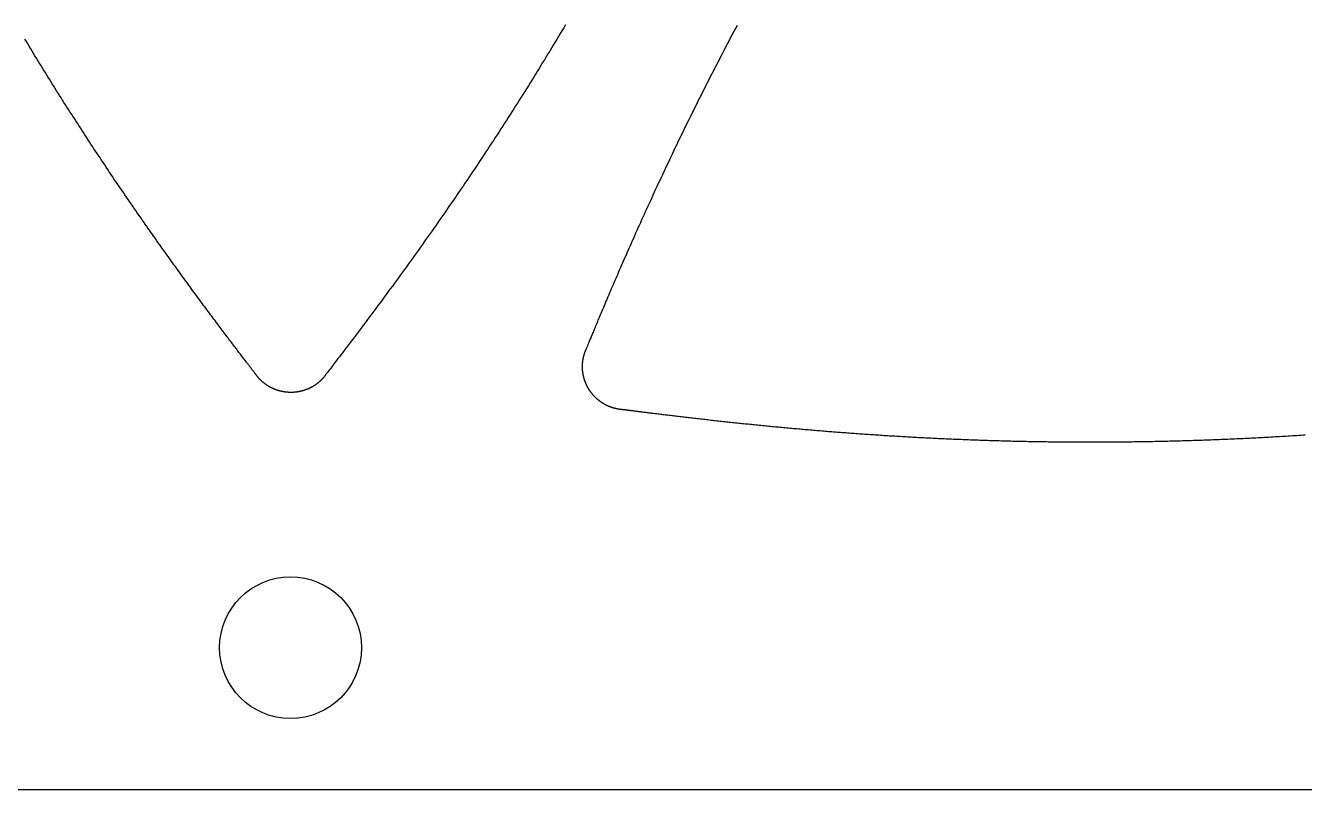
# Model space of a CAD drawing. Extents: x -3 to 136, y 0 to 121.
# Drawn here: x 27.73 to 54.78, y 0 to 16.17 of the extents above; entities that cross this region are included whole.
import ezdxf

# ---------------------------------------------------------------- set-up
doc = ezdxf.new("R2010")
doc.units = 0
doc.layers.get('0').update_dxf_attribs({"linetype": 'CONTINUOUS'})

msp = doc.modelspace()

# ---------------------------------------------------------------- linework, layer by layer
msp.add_lwpolyline([(69.26408, 119.9689, 0.57735027), (64.06792, 119.9689), (-2.59808, 4.5, 0.57735027), (0, 0), (133.332, 0, 0.57735027), (135.93008, 4.5)], format="xyb", close=True)
for points in [[(39.148, 16.18, 0), (39.1114, 16.1183, 0), (39.0747, 16.0567, 0), (39.038, 15.995, 0), (39.0012, 15.9335, 0), (38.9643, 15.8719, 0), (38.9273, 15.8104, 0), (38.8903, 15.7489, 0), (38.8531, 15.6875, 0), (38.816, 15.626, 0), (38.7787, 15.5646, 0), (38.7413, 15.5033, 0), (38.7039, 15.4419, 0), (38.6664, 15.3806, 0), (38.6289, 15.3193, 0), (38.5912, 15.2581, 0), (38.5535, 15.1969, 0), (38.5157, 15.1357, 0), (38.4778, 15.0745, 0), (38.4399, 15.0133, 0), (38.4018, 14.9522, 0), (38.3637, 14.8911, 0), (38.3255, 14.8301, 0), (38.2872, 14.769, 0), (38.2489, 14.708, 0), (38.2105, 14.647, 0), (38.172, 14.586, 0), (38.1334, 14.5251, 0), (38.0947, 14.4641, 0), (38.056, 14.4032, 0), (38.0171, 14.3423, 0), (37.9782, 14.2815, 0), (37.9392, 14.2206, 0), (37.9002, 14.1598, 0), (37.861, 14.099, 0), (37.8218, 14.0382, 0), (37.7825, 13.9774, 0), (37.7431, 13.9167, 0), (37.7036, 13.856, 0), (37.664, 13.7952, 0), (37.6244, 13.7346, 0), (37.5847, 13.6739, 0), (37.5448, 13.6132, 0), (37.5049, 13.5526, 0), (37.465, 13.4919, 0), (37.4249, 13.4313, 0), (37.3848, 13.3707, 0), (37.3445, 13.3102, 0), (37.3043, 13.2497, 0), (37.2641, 13.1894, 0), (37.2238, 13.1291, 0), (37.1835, 13.069, 0), (37.1432, 13.009, 0), (37.1029, 12.9491, 0), (37.0625, 12.8893, 0), (37.0221, 12.8295, 0), (36.9817, 12.7699, 0), (36.9412, 12.7103, 0), (36.9008, 12.6508, 0), (36.8602, 12.5914, 0), (36.8197, 12.5321, 0), (36.779, 12.4729, 0), (36.7384, 12.4137, 0), (36.6977, 12.3545, 0), (36.6569, 12.2955, 0), (36.6161, 12.2365, 0), (36.5753, 12.1775, 0), (36.5344, 12.1186, 0), (36.4934, 12.0598, 0), (36.4524, 12.0009, 0), (36.4113, 11.9422, 0), (36.3701, 11.8834, 0), (36.3289, 11.8247, 0), (36.2876, 11.7661, 0), (36.2462, 11.7074, 0), (36.2048, 11.6488, 0), (36.1633, 11.5902, 0), (36.1217, 11.5316, 0), (36.08, 11.473, 0), (36.0383, 11.4144, 0), (35.9964, 11.3558, 0), (35.9545, 11.2973, 0), (35.9125, 11.2387, 0), (35.8704, 11.1801, 0), (35.8282, 11.1216, 0), (35.7859, 11.063, 0), (35.7435, 11.0043, 0), (35.701, 10.9457, 0), (35.6584, 10.8871, 0), (35.6157, 10.8284, 0), (35.5729, 10.7697, 0), (35.53, 10.7109, 0), (35.487, 10.6521, 0), (35.4439, 10.5933, 0), (35.4006, 10.5345, 0), (35.3573, 10.4756, 0), (35.3138, 10.4166, 0), (35.2702, 10.3576, 0), (35.2264, 10.2985, 0), (35.1826, 10.2394, 0), (35.1386, 10.1802, 0), (35.0945, 10.1209, 0), (35.0502, 10.0616, 0), (35.0058, 10.0022, 0), (34.9613, 9.94268, 0), (34.9167, 9.88311, 0), (34.8719, 9.82345, 0), (34.8273, 9.7642, 0), (34.7835, 9.70606, 0), (34.7405, 9.64909, 0), (34.6984, 9.59337, 0), (34.6571, 9.53893, 0), (34.6169, 9.48584, 0), (34.5777, 9.43415, 0), (34.5395, 9.38392, 0), (34.5025, 9.3352, 0), (34.4666, 9.28805, 0), (34.4319, 9.24253, 0), (34.3985, 9.19869, 0), (34.3663, 9.15659, 0), (34.3356, 9.11628, 0), (34.3062, 9.07782, 0), (34.2782, 9.04127, 0), (34.2518, 9.00668, 0), (34.2269, 8.97411, 0), (34.2036, 8.94362, 0), (34.182, 8.91525, 0), (34.162, 8.88907, 0), (34.1438, 8.86513, 0), (34.1274, 8.84349, 0), (34.1128, 8.8242, 0), (34.1001, 8.80733, 0), (34.0893, 8.79292, 0), (34.0805, 8.78103, 0), (34.0737, 8.77172, 0)], [(39.5852, 9.31096, 0), (39.5878, 9.31662, 0), (39.5906, 9.32317, 0), (39.5939, 9.3306, 0), (39.5974, 9.3389, 0), (39.6013, 9.34807, 0), (39.6056, 9.35809, 0), (39.6101, 9.36897, 0), (39.6151, 9.3807, 0), (39.6203, 9.39327, 0), (39.6259, 9.40667, 0), (39.6318, 9.4209, 0), (39.6381, 9.43596, 0), (39.6447, 9.45183, 0), (39.6516, 9.46852, 0), (39.6588, 9.48601, 0), (39.6664, 9.50429, 0), (39.6743, 9.52338, 0), (39.6825, 9.54324, 0), (39.691, 9.56389, 0), (39.6999, 9.58531, 0), (39.7091, 9.60751, 0), (39.7185, 9.63046, 0), (39.7284, 9.65417, 0), (39.7385, 9.67863, 0), (39.7489, 9.70383, 0), (39.7597, 9.72978, 0), (39.7707, 9.75645, 0), (39.7821, 9.78385, 0), (39.7938, 9.81197, 0), (39.8058, 9.8408, 0), (39.818, 9.87035, 0), (39.8306, 9.90059, 0), (39.8435, 9.93153, 0), (39.8567, 9.96316, 0), (39.8702, 9.99547, 0), (39.884, 10.0285, 0), (39.8981, 10.0621, 0), (39.9125, 10.0964, 0), (39.9272, 10.1314, 0), (39.9422, 10.1671, 0), (39.9575, 10.2033, 0), (39.973, 10.2403, 0), (39.9889, 10.2778, 0), (40.005, 10.316, 0), (40.0215, 10.3548, 0), (40.0382, 10.3942, 0), (40.0552, 10.4343, 0), (40.0724, 10.4749, 0), (40.09, 10.5162, 0), (40.1078, 10.558, 0), (40.126, 10.6004, 0), (40.1443, 10.6434, 0), (40.163, 10.687, 0), (40.182, 10.7311, 0), (40.2012, 10.7758, 0), (40.2207, 10.8211, 0), (40.2404, 10.8669, 0), (40.2605, 10.9132, 0), (40.2808, 10.9601, 0), (40.3013, 11.0075, 0), (40.3221, 11.0555, 0), (40.3432, 11.1039, 0), (40.3646, 11.1529, 0), (40.3862, 11.2024, 0), (40.4081, 11.2523, 0), (40.4302, 11.3028, 0), (40.4526, 11.3538, 0), (40.4752, 11.4052, 0), (40.4981, 11.4572, 0), (40.5213, 11.5096, 0), (40.5447, 11.5624, 0), (40.5683, 11.6157, 0), (40.5922, 11.6695, 0), (40.6164, 11.7237, 0), (40.6408, 11.7784, 0), (40.6654, 11.8334, 0), (40.6903, 11.889, 0), (40.7154, 11.9449, 0), (40.7408, 12.0013, 0), (40.7664, 12.058, 0), (40.7922, 12.1152, 0), (40.8183, 12.1727, 0), (40.8446, 12.2307, 0), (40.8711, 12.289, 0), (40.8979, 12.3478, 0), (40.9249, 12.4068, 0), (40.9521, 12.4663, 0), (40.9796, 12.5261, 0), (41.0073, 12.5863, 0), (41.0352, 12.6468, 0), (41.0634, 12.7077, 0), (41.0917, 12.7689, 0), (41.1203, 12.8304, 0), (41.1491, 12.8923, 0), (41.1781, 12.9545, 0), (41.2074, 13.0169, 0), (41.2368, 13.0797, 0), (41.2665, 13.1428, 0), (41.2964, 13.2062, 0), (41.3265, 13.2699, 0), (41.3568, 13.3338, 0), (41.3873, 13.3981, 0), (41.418, 13.4626, 0), (41.449, 13.5273, 0), (41.4801, 13.5924, 0), (41.5114, 13.6576, 0), (41.543, 13.7232, 0), (41.5746, 13.7887, 0), (41.6063, 13.8542, 0), (41.6381, 13.9196, 0), (41.6699, 13.985, 0), (41.7017, 14.0503, 0), (41.7336, 14.1155, 0), (41.7656, 14.1807, 0), (41.7976, 14.2458, 0), (41.8297, 14.3108, 0), (41.8619, 14.3758, 0), (41.8941, 14.4407, 0), (41.9263, 14.5056, 0), (41.9586, 14.5704, 0), (41.991, 14.6351, 0), (42.0234, 14.6998, 0), (42.0559, 14.7644, 0), (42.0884, 14.829, 0), (42.121, 14.8935, 0), (42.1537, 14.9579, 0), (42.1864, 15.0223, 0), (42.2192, 15.0866, 0), (42.252, 15.1509, 0), (42.2849, 15.2151, 0), (42.3178, 15.2792, 0), (42.3508, 15.3433, 0), (42.3839, 15.4074, 0), (42.417, 15.4714, 0), (42.4502, 15.5353, 0), (42.4834, 15.5992, 0), (42.5168, 15.663, 0), (42.5501, 15.7267, 0), (42.5836, 15.7905, 0), (42.617, 15.8541, 0), (42.6506, 15.9177, 0), (42.6842, 15.9813, 0), (42.7179, 16.0448, 0), (42.7516, 16.1082, 0), (42.7854, 16.1716, 0)], [(32.6073, 8.77172, 0), (32.6044, 8.77575, 0), (32.6011, 8.78027, 0), (32.5974, 8.78528, 0), (32.5933, 8.79077, 0), (32.5889, 8.79675, 0), (32.584, 8.8032, 0), (32.5788, 8.81013, 0), (32.5732, 8.81754, 0), (32.5672, 8.82542, 0), (32.5609, 8.83378, 0), (32.5542, 8.8426, 0), (32.5471, 8.85189, 0), (32.5396, 8.86164, 0), (32.5318, 8.87185, 0), (32.5237, 8.88253, 0), (32.5152, 8.89366, 0), (32.5063, 8.90524, 0), (32.4971, 8.91728, 0), (32.4875, 8.92977, 0), (32.4776, 8.94271, 0), (32.4673, 8.9561, 0), (32.4567, 8.96993, 0), (32.4457, 8.9842, 0), (32.4345, 8.99891, 0), (32.4228, 9.01405, 0), (32.4109, 9.02963, 0), (32.3986, 9.04564, 0), (32.386, 9.06209, 0), (32.3731, 9.07896, 0), (32.3598, 9.09626, 0), (32.3462, 9.11398, 0), (32.3324, 9.13212, 0), (32.3182, 9.15068, 0), (32.3036, 9.16965, 0), (32.2888, 9.18904, 0), (32.2737, 9.20884, 0), (32.2582, 9.22905, 0), (32.2425, 9.24967, 0), (32.2264, 9.2707, 0), (32.2101, 9.29212, 0), (32.1935, 9.31395, 0), (32.1765, 9.33618, 0), (32.1593, 9.3588, 0), (32.1418, 9.38181, 0), (32.124, 9.40522, 0), (32.106, 9.42901, 0), (32.0876, 9.45319, 0), (32.069, 9.47776, 0), (32.0501, 9.50271, 0), (32.0309, 9.52804, 0), (32.0114, 9.55374, 0), (31.9917, 9.57982, 0), (31.9717, 9.60628, 0), (31.9515, 9.6331, 0), (31.931, 9.6603, 0), (31.9102, 9.68786, 0), (31.8892, 9.71578, 0), (31.8679, 9.74407, 0), (31.8464, 9.77271, 0), (31.8246, 9.80171, 0), (31.8026, 9.83107, 0), (31.7803, 9.86078, 0), (31.7578, 9.89084, 0), (31.735, 9.92125, 0), (31.7121, 9.952, 0), (31.6889, 9.9831, 0), (31.6654, 10.0145, 0), (31.6417, 10.0463, 0), (31.6178, 10.0784, 0), (31.5937, 10.1109, 0), (31.5694, 10.1437, 0), (31.5448, 10.1768, 0), (31.52, 10.2102, 0), (31.495, 10.244, 0), (31.4698, 10.2781, 0), (31.4444, 10.3125, 0), (31.4188, 10.3472, 0), (31.3929, 10.3822, 0), (31.3669, 10.4176, 0), (31.3407, 10.4532, 0), (31.3142, 10.4892, 0), (31.2876, 10.5255, 0), (31.2608, 10.5621, 0), (31.2338, 10.599, 0), (31.2066, 10.6362, 0), (31.1792, 10.6737, 0), (31.1517, 10.7114, 0), (31.1239, 10.7495, 0), (31.096, 10.7879, 0), (31.0679, 10.8265, 0), (31.0397, 10.8655, 0), (31.0112, 10.9047, 0), (30.9826, 10.9442, 0), (30.9539, 10.984, 0), (30.9249, 11.0241, 0), (30.8959, 11.0644, 0), (30.8666, 11.105, 0), (30.8372, 11.1459, 0), (30.8077, 11.187, 0), (30.778, 11.2285, 0), (30.7481, 11.2701, 0), (30.7181, 11.3121, 0), (30.688, 11.3543, 0), (30.6577, 11.3967, 0), (30.6273, 11.4395, 0), (30.5967, 11.4824, 0), (30.566, 11.5256, 0), (30.5352, 11.5691, 0), (30.5043, 11.6128, 0), (30.4732, 11.6568, 0), (30.442, 11.701, 0), (30.4107, 11.7454, 0), (30.3793, 11.7901, 0), (30.3477, 11.835, 0), (30.316, 11.8801, 0), (30.2843, 11.9254, 0), (30.2524, 11.971, 0), (30.2204, 12.0169, 0), (30.1883, 12.0629, 0), (30.1561, 12.1091, 0), (30.1238, 12.1556, 0), (30.0914, 12.2023, 0), (30.059, 12.2492, 0), (30.0264, 12.2963, 0), (29.9937, 12.3437, 0), (29.961, 12.3912, 0), (29.9281, 12.4389, 0), (29.8952, 12.4869, 0), (29.8622, 12.535, 0), (29.8292, 12.5833, 0), (29.796, 12.6319, 0), (29.7628, 12.6805, 0), (29.7297, 12.7293, 0), (29.6966, 12.778, 0), (29.6635, 12.8267, 0), (29.6306, 12.8755, 0), (29.5976, 12.9242, 0), (29.5647, 12.973, 0), (29.5319, 13.0218, 0), (29.4991, 13.0705, 0), (29.4664, 13.1193, 0), (29.4337, 13.1681, 0), (29.4011, 13.217, 0), (29.3686, 13.2658, 0), (29.3361, 13.3146, 0), (29.3036, 13.3635, 0), (29.2712, 13.4123, 0), (29.2389, 13.4612, 0), (29.2066, 13.5101, 0), (29.1743, 13.559, 0), (29.1421, 13.6079, 0), (29.11, 13.6568, 0), (29.0779, 13.7058, 0), (29.0458, 13.7547, 0), (29.0139, 13.8037, 0), (28.9819, 13.8527, 0), (28.95, 13.9017, 0), (28.9182, 13.9507, 0), (28.8864, 13.9997, 0), (28.8547, 14.0487, 0), (28.823, 14.0978, 0), (28.7914, 14.1469, 0), (28.7598, 14.1959, 0), (28.7283, 14.245, 0), (28.6968, 14.2942, 0), (28.6654, 14.3433, 0), (28.634, 14.3924, 0), (28.6027, 14.4416, 0), (28.5714, 14.4908, 0), (28.5402, 14.54, 0), (28.509, 14.5892, 0), (28.4779, 14.6384, 0), (28.4468, 14.6877, 0), (28.4158, 14.7369, 0), (28.3848, 14.7862, 0), (28.3539, 14.8355, 0), (28.323, 14.8848, 0), (28.2922, 14.9342, 0), (28.2614, 14.9835, 0), (28.2307, 15.0329, 0), (28.2, 15.0823, 0), (28.1693, 15.1317, 0), (28.1388, 15.1812, 0), (28.1082, 15.2306, 0), (28.0777, 15.2801, 0), (28.0473, 15.3296, 0), (28.0169, 15.3791, 0), (27.9865, 15.4286, 0), (27.9562, 15.4782, 0), (27.926, 15.5278, 0), (27.8958, 15.5774, 0), (27.8656, 15.627, 0), (27.8355, 15.6766, 0), (27.8055, 15.7263, 0), (27.7755, 15.776, 0), (27.7455, 15.8257, 0), (27.7156, 15.8754, 0)], [(40.3184, 8.04103, 0), (40.314, 8.04148, 0), (40.3095, 8.04196, 0), (40.3051, 8.04246, 0), (40.3007, 8.04298, 0), (40.2963, 8.04352, 0), (40.2919, 8.04409, 0), (40.2874, 8.04468, 0), (40.283, 8.0453, 0), (40.2786, 8.04593, 0), (40.2742, 8.04659, 0), (40.2698, 8.04727, 0), (40.2654, 8.04798, 0), (40.261, 8.04871, 0), (40.2567, 8.04946, 0), (40.2523, 8.05023, 0), (40.2479, 8.05103, 0), (40.2435, 8.05184, 0), (40.2392, 8.05268, 0), (40.2348, 8.05355, 0), (40.2304, 8.05443, 0), (40.2261, 8.05534, 0), (40.2217, 8.05627, 0), (40.2174, 8.05722, 0), (40.2131, 8.0582, 0), (40.2087, 8.05919, 0), (40.2044, 8.06021, 0), (40.2001, 8.06125, 0), (40.1958, 8.06231, 0), (40.1915, 8.0634, 0), (40.1872, 8.06451, 0), (40.1829, 8.06564, 0), (40.1786, 8.06679, 0), (40.1743, 8.06796, 0), (40.17, 8.06915, 0), (40.1657, 8.07037, 0), (40.1615, 8.07161, 0), (40.1572, 8.07287, 0), (40.1529, 8.07415, 0), (40.1487, 8.07545, 0), (40.1444, 8.07678, 0), (40.1402, 8.07812, 0), (40.136, 8.07949, 0), (40.1318, 8.08088, 0), (40.1275, 8.08229, 0), (40.1233, 8.08372, 0), (40.1191, 8.08518, 0), (40.1149, 8.08665, 0), (40.1107, 8.08815, 0), (40.1066, 8.08966, 0), (40.1024, 8.0912, 0), (40.0982, 8.09276, 0), (40.0941, 8.09434, 0), (40.0899, 8.09594, 0), (40.0858, 8.09757, 0), (40.0816, 8.09921, 0), (40.0775, 8.10087, 0), (40.0734, 8.10256, 0), (40.0693, 8.10426, 0), (40.0652, 8.10599, 0), (40.0611, 8.10774, 0), (40.057, 8.10951, 0), (40.0529, 8.1113, 0), (40.0488, 8.11311, 0), (40.0448, 8.11494, 0), (40.0407, 8.11679, 0), (40.0367, 8.11866, 0), (40.0326, 8.12055, 0), (40.0286, 8.12247, 0), (40.0246, 8.1244, 0), (40.0206, 8.12635, 0), (40.0166, 8.12833, 0), (40.0126, 8.13032, 0), (40.0086, 8.13234, 0), (40.0046, 8.13437, 0), (40.0007, 8.13642, 0), (39.9967, 8.1385, 0), (39.9928, 8.14059, 0), (39.9889, 8.1427, 0), (39.985, 8.14483, 0), (39.981, 8.14698, 0), (39.9772, 8.14915, 0), (39.9733, 8.15133, 0), (39.9694, 8.15354, 0), (39.9655, 8.15577, 0), (39.9617, 8.15801, 0), (39.9579, 8.16027, 0), (39.954, 8.16255, 0), (39.9502, 8.16485, 0), (39.9464, 8.16717, 0), (39.9426, 8.16951, 0), (39.9388, 8.17186, 0), (39.9351, 8.17424, 0), (39.9313, 8.17663, 0), (39.9276, 8.17904, 0), (39.9239, 8.18147, 0), (39.9201, 8.18392, 0), (39.9164, 8.18638, 0), (39.9127, 8.18886, 0), (39.9091, 8.19136, 0), (39.9054, 8.19388, 0), (39.9017, 8.19642, 0), (39.8981, 8.19897, 0), (39.8945, 8.20155, 0), (39.8908, 8.20414, 0), (39.8872, 8.20674, 0), (39.8836, 8.20937, 0), (39.8801, 8.21201, 0), (39.8765, 8.21467, 0), (39.8729, 8.21735, 0), (39.8694, 8.22004, 0), (39.8659, 8.22276, 0), (39.8624, 8.22548, 0), (39.8589, 8.22823, 0), (39.8554, 8.23099, 0), (39.8519, 8.23377, 0), (39.8484, 8.23657, 0), (39.845, 8.23939, 0), (39.8416, 8.24222, 0), (39.8381, 8.24507, 0), (39.8347, 8.24793, 0), (39.8313, 8.25081, 0), (39.828, 8.25371, 0), (39.8246, 8.25663, 0), (39.8213, 8.25956, 0), (39.8179, 8.26251, 0), (39.8146, 8.26547, 0), (39.8113, 8.26845, 0), (39.808, 8.27145, 0), (39.8047, 8.27446, 0), (39.8015, 8.27749, 0), (39.7982, 8.28054, 0), (39.795, 8.2836, 0), (39.7917, 8.28668, 0), (39.7885, 8.28977, 0), (39.7853, 8.29288, 0), (39.7822, 8.296, 0), (39.779, 8.29914, 0), (39.7759, 8.3023, 0), (39.7727, 8.30547, 0), (39.7696, 8.30866, 0), (39.7665, 8.31187, 0), (39.7634, 8.31508, 0), (39.7603, 8.31832, 0), (39.7573, 8.32157, 0), (39.7542, 8.32483, 0), (39.7512, 8.32812, 0), (39.7482, 8.33141, 0), (39.7452, 8.33472, 0), (39.7422, 8.33805, 0), (39.7393, 8.34139, 0), (39.7363, 8.34474, 0), (39.7334, 8.3481, 0), (39.7305, 8.35148, 0), (39.7276, 8.35488, 0), (39.7247, 8.35828, 0), (39.7218, 8.3617, 0), (39.719, 8.36514, 0), (39.7162, 8.36858, 0), (39.7134, 8.37204, 0), (39.7106, 8.37551, 0), (39.7078, 8.379, 0), (39.705, 8.3825, 0), (39.7023, 8.38601, 0), (39.6996, 8.38953, 0), (39.6968, 8.39307, 0), (39.6942, 8.39662, 0), (39.6915, 8.40018, 0), (39.6888, 8.40376, 0), (39.6862, 8.40734, 0), (39.6836, 8.41094, 0), (39.681, 8.41455, 0), (39.6784, 8.41818, 0), (39.6758, 8.42181, 0), (39.6733, 8.42546, 0), (39.6707, 8.42912, 0), (39.6682, 8.43279, 0), (39.6657, 8.43648, 0), (39.6632, 8.44017, 0), (39.6608, 8.44388, 0), (39.6583, 8.4476, 0), (39.6559, 8.45133, 0), (39.6535, 8.45507, 0), (39.6511, 8.45882, 0), (39.6487, 8.46259, 0), (39.6464, 8.46637, 0), (39.6441, 8.47015, 0), (39.6417, 8.47395, 0), (39.6394, 8.47776, 0), (39.6372, 8.48158, 0), (39.6349, 8.48541, 0), (39.6327, 8.48925, 0), (39.6304, 8.49311, 0), (39.6282, 8.49697, 0), (39.626, 8.50085, 0), (39.6239, 8.50473, 0), (39.6217, 8.50863, 0), (39.6196, 8.51253, 0), (39.6175, 8.51645, 0), (39.6154, 8.52038, 0), (39.6133, 8.52431, 0), (39.6113, 8.52826, 0), (39.6092, 8.53222, 0), (39.6072, 8.53618, 0), (39.6052, 8.54016, 0), (39.6032, 8.54415, 0), (39.6013, 8.54814, 0), (39.5993, 8.55215, 0), (39.5974, 8.55617, 0), (39.5955, 8.56019, 0), (39.5936, 8.56423, 0), (39.5917, 8.56827, 0), (39.5899, 8.57232, 0), (39.5881, 8.57639, 0), (39.5863, 8.58046, 0), (39.5845, 8.58454, 0), (39.5827, 8.58863, 0), (39.581, 8.59273, 0), (39.5792, 8.59684, 0), (39.5775, 8.60096, 0), (39.5758, 8.60508, 0), (39.5742, 8.60922, 0), (39.5725, 8.61336, 0), (39.5709, 8.61752, 0), (39.5693, 8.62168, 0), (39.5677, 8.62584, 0), (39.5661, 8.63002, 0), (39.5646, 8.63421, 0), (39.563, 8.6384, 0), (39.5615, 8.6426, 0), (39.56, 8.64681, 0), (39.5586, 8.65103, 0), (39.5571, 8.65525, 0), (39.5557, 8.65948, 0), (39.5543, 8.66371, 0), (39.5529, 8.66795, 0), (39.5515, 8.67219, 0), (39.5502, 8.67644, 0), (39.5488, 8.6807, 0), (39.5475, 8.68496, 0), (39.5463, 8.68923, 0), (39.545, 8.69351, 0), (39.5438, 8.69779, 0), (39.5425, 8.70207, 0), (39.5413, 8.70636, 0), (39.5402, 8.71066, 0), (39.539, 8.71496, 0), (39.5379, 8.71926, 0), (39.5367, 8.72357, 0), (39.5356, 8.72789, 0), (39.5346, 8.73221, 0), (39.5335, 8.73653, 0), (39.5325, 8.74086, 0), (39.5315, 8.7452, 0), (39.5305, 8.74954, 0), (39.5295, 8.75388, 0), (39.5286, 8.75823, 0), (39.5276, 8.76258, 0), (39.5267, 8.76694, 0), (39.5259, 8.7713, 0), (39.525, 8.77566, 0), (39.5242, 8.78003, 0), (39.5233, 8.7844, 0), (39.5225, 8.78877, 0), (39.5218, 8.79315, 0), (39.521, 8.79754, 0), (39.5203, 8.80192, 0), (39.5196, 8.80631, 0), (39.5189, 8.81071, 0), (39.5182, 8.8151, 0), (39.5175, 8.8195, 0), (39.5169, 8.8239, 0), (39.5163, 8.82831, 0), (39.5157, 8.83272, 0), (39.5152, 8.83713, 0), (39.5146, 8.84154, 0), (39.5141, 8.84596, 0), (39.5136, 8.85038, 0), (39.5131, 8.8548, 0), (39.5127, 8.85923, 0), (39.5122, 8.86365, 0), (39.5118, 8.86808, 0), (39.5114, 8.87251, 0), (39.5111, 8.87695, 0), (39.5107, 8.88138, 0), (39.5104, 8.88582, 0), (39.5101, 8.89026, 0), (39.5098, 8.8947, 0), (39.5096, 8.89914, 0), (39.5093, 8.90359, 0), (39.5091, 8.90803, 0), (39.5089, 8.91248, 0), (39.5087, 8.91693, 0), (39.5086, 8.92138, 0), (39.5085, 8.92583, 0), (39.5084, 8.93028, 0), (39.5083, 8.93473, 0), (39.5082, 8.93919, 0), (39.5082, 8.94364, 0), (39.5081, 8.9481, 0), (39.5081, 8.95255, 0), (39.5082, 8.95701, 0), (39.5082, 8.96147, 0), (39.5083, 8.96593, 0), (39.5084, 8.97039, 0), (39.5085, 8.97484, 0), (39.5086, 8.9793, 0), (39.5088, 8.98376, 0), (39.509, 8.98822, 0), (39.5092, 8.99268, 0), (39.5094, 8.99713, 0), (39.5096, 9.00159, 0), (39.5099, 9.00604, 0), (39.5102, 9.01049, 0), (39.5105, 9.01493, 0), (39.5109, 9.01938, 0), (39.5112, 9.02382, 0), (39.5116, 9.02826, 0), (39.512, 9.0327, 0), (39.5124, 9.03713, 0), (39.5129, 9.04156, 0), (39.5133, 9.04599, 0), (39.5138, 9.05041, 0), (39.5143, 9.05484, 0), (39.5149, 9.05925, 0), (39.5154, 9.06367, 0), (39.516, 9.06808, 0), (39.5166, 9.07249, 0), (39.5172, 9.0769, 0), (39.5179, 9.0813, 0), (39.5185, 9.08569, 0), (39.5192, 9.09009, 0), (39.5199, 9.09448, 0), (39.5207, 9.09886, 0), (39.5214, 9.10324, 0), (39.5222, 9.10762, 0), (39.523, 9.11199, 0), (39.5238, 9.11636, 0), (39.5247, 9.12073, 0), (39.5255, 9.12509, 0), (39.5264, 9.12944, 0), (39.5273, 9.13379, 0), (39.5283, 9.13814, 0), (39.5292, 9.14248, 0), (39.5302, 9.14681, 0), (39.5312, 9.15114, 0), (39.5322, 9.15546, 0), (39.5332, 9.15978, 0), (39.5343, 9.1641, 0), (39.5354, 9.16841, 0), (39.5365, 9.17271, 0), (39.5376, 9.17701, 0), (39.5388, 9.1813, 0), (39.5399, 9.18558, 0), (39.5411, 9.18986, 0), (39.5423, 9.19414, 0), (39.5436, 9.1984, 0), (39.5448, 9.20266, 0), (39.5461, 9.20692, 0), (39.5474, 9.21117, 0), (39.5487, 9.21541, 0), (39.5501, 9.21964, 0), (39.5515, 9.22387, 0), (39.5528, 9.22809, 0), (39.5543, 9.23231, 0), (39.5557, 9.23652, 0), (39.5571, 9.24072, 0), (39.5586, 9.24491, 0), (39.5601, 9.2491, 0), (39.5616, 9.25328, 0), (39.5632, 9.25745, 0), (39.5647, 9.26161, 0), (39.5663, 9.26577, 0), (39.5679, 9.26992, 0), (39.5696, 9.27406, 0), (39.5712, 9.27819, 0), (39.5729, 9.28231, 0), (39.5746, 9.28643, 0), (39.5763, 9.29054, 0), (39.578, 9.29464, 0), (39.5798, 9.29873, 0), (39.5816, 9.30282, 0), (39.5834, 9.30689, 0), (39.5852, 9.31096, 0)], [(34.0737, 8.77172, 0), (34.0711, 8.76811, 0), (34.0685, 8.76451, 0), (34.0658, 8.76092, 0), (34.0632, 8.75735, 0), (34.0605, 8.7538, 0), (34.0578, 8.75026, 0), (34.0551, 8.74673, 0), (34.0523, 8.74322, 0), (34.0496, 8.73972, 0), (34.0468, 8.73624, 0), (34.044, 8.73277, 0), (34.0412, 8.72932, 0), (34.0384, 8.72588, 0), (34.0355, 8.72246, 0), (34.0327, 8.71905, 0), (34.0298, 8.71566, 0), (34.0269, 8.71228, 0), (34.024, 8.70892, 0), (34.0211, 8.70557, 0), (34.0181, 8.70224, 0), (34.0151, 8.69893, 0), (34.0122, 8.69563, 0), (34.0092, 8.69234, 0), (34.0062, 8.68908, 0), (34.0031, 8.68582, 0), (34.0001, 8.68259, 0), (33.997, 8.67936, 0), (33.9939, 8.67616, 0), (33.9909, 8.67297, 0), (33.9877, 8.66979, 0), (33.9846, 8.66664, 0), (33.9815, 8.66349, 0), (33.9783, 8.66037, 0), (33.9751, 8.65726, 0), (33.9719, 8.65416, 0), (33.9687, 8.65109, 0), (33.9655, 8.64803, 0), (33.9623, 8.64498, 0), (33.959, 8.64195, 0), (33.9558, 8.63894, 0), (33.9525, 8.63594, 0), (33.9492, 8.63297, 0), (33.9459, 8.63, 0), (33.9425, 8.62706, 0), (33.9392, 8.62413, 0), (33.9358, 8.62122, 0), (33.9325, 8.61832, 0), (33.9291, 8.61544, 0), (33.9257, 8.61258, 0), (33.9222, 8.60973, 0), (33.9188, 8.60691, 0), (33.9154, 8.60409, 0), (33.9119, 8.6013, 0), (33.9084, 8.59852, 0), (33.9049, 8.59576, 0), (33.9014, 8.59302, 0), (33.8979, 8.5903, 0), (33.8944, 8.58759, 0), (33.8908, 8.5849, 0), (33.8873, 8.58223, 0), (33.8837, 8.57957, 0), (33.8801, 8.57693, 0), (33.8765, 8.57431, 0), (33.8729, 8.57171, 0), (33.8692, 8.56912, 0), (33.8656, 8.56656, 0), (33.8619, 8.56401, 0), (33.8583, 8.56148, 0), (33.8546, 8.55896, 0), (33.8509, 8.55647, 0), (33.8472, 8.55399, 0), (33.8435, 8.55153, 0), (33.8397, 8.54909, 0), (33.836, 8.54667, 0), (33.8322, 8.54426, 0), (33.8285, 8.54188, 0), (33.8247, 8.53951, 0), (33.8209, 8.53717, 0), (33.8171, 8.53484, 0), (33.8133, 8.53253, 0), (33.8094, 8.53024, 0), (33.8056, 8.52797, 0), (33.8018, 8.52573, 0), (33.7979, 8.52349, 0), (33.794, 8.52128, 0), (33.7902, 8.51909, 0), (33.7863, 8.51692, 0), (33.7824, 8.51477, 0), (33.7785, 8.51263, 0), (33.7745, 8.51052, 0), (33.7706, 8.50843, 0), (33.7667, 8.50635, 0), (33.7627, 8.5043, 0), (33.7588, 8.50226, 0), (33.7548, 8.50025, 0), (33.7508, 8.49825, 0), (33.7468, 8.49627, 0), (33.7428, 8.49432, 0), (33.7388, 8.49238, 0), (33.7348, 8.49046, 0), (33.7308, 8.48856, 0), (33.7268, 8.48669, 0), (33.7227, 8.48483, 0), (33.7187, 8.48299, 0), (33.7146, 8.48117, 0), (33.7105, 8.47937, 0), (33.7065, 8.4776, 0), (33.7024, 8.47584, 0), (33.6983, 8.4741, 0), (33.6942, 8.47238, 0), (33.6901, 8.47068, 0), (33.6859, 8.469, 0), (33.6818, 8.46735, 0), (33.6777, 8.46571, 0), (33.6735, 8.46409, 0), (33.6694, 8.46249, 0), (33.6652, 8.46091, 0), (33.661, 8.45936, 0), (33.6569, 8.45782, 0), (33.6527, 8.4563, 0), (33.6485, 8.45481, 0), (33.6443, 8.45333, 0), (33.6401, 8.45187, 0), (33.6359, 8.45044, 0), (33.6317, 8.44902, 0), (33.6274, 8.44763, 0), (33.6232, 8.44625, 0), (33.6189, 8.4449, 0), (33.6147, 8.44357, 0), (33.6104, 8.44225, 0), (33.6062, 8.44096, 0), (33.6019, 8.43969, 0), (33.5976, 8.43844, 0), (33.5933, 8.43721, 0), (33.5891, 8.436, 0), (33.5848, 8.43481, 0), (33.5805, 8.43364, 0), (33.5762, 8.43249, 0), (33.5718, 8.43136, 0), (33.5675, 8.43026, 0), (33.5632, 8.42917, 0), (33.5589, 8.42811, 0), (33.5545, 8.42706, 0), (33.5502, 8.42604, 0), (33.5458, 8.42504, 0), (33.5415, 8.42406, 0), (33.5371, 8.4231, 0), (33.5328, 8.42216, 0), (33.5284, 8.42124, 0), (33.524, 8.42034, 0), (33.5196, 8.41947, 0), (33.5153, 8.41861, 0), (33.5109, 8.41778, 0), (33.5065, 8.41697, 0), (33.5021, 8.41618, 0), (33.4977, 8.41541, 0), (33.4933, 8.41466, 0), (33.4889, 8.41394, 0), (33.4845, 8.41323, 0), (33.4801, 8.41255, 0), (33.4757, 8.41189, 0), (33.4713, 8.41125, 0), (33.4669, 8.41063, 0), (33.4625, 8.41003, 0), (33.458, 8.40945, 0), (33.4536, 8.4089, 0), (33.4492, 8.40837, 0), (33.4448, 8.40785, 0), (33.4404, 8.40736, 0), (33.4359, 8.40689, 0), (33.4315, 8.40644, 0), (33.4271, 8.40602, 0), (33.4226, 8.40561, 0), (33.4182, 8.40523, 0), (33.4138, 8.40486, 0), (33.4093, 8.40452, 0), (33.4049, 8.4042, 0), (33.4004, 8.4039, 0), (33.396, 8.40363, 0), (33.3916, 8.40337, 0), (33.3871, 8.40314, 0), (33.3827, 8.40292, 0), (33.3782, 8.40273, 0), (33.3738, 8.40256, 0), (33.3693, 8.40241, 0), (33.3649, 8.40228, 0), (33.3604, 8.40218, 0), (33.356, 8.40209, 0), (33.3516, 8.40203, 0), (33.3471, 8.40198, 0), (33.3427, 8.40196, 0), (33.3382, 8.40196, 0), (33.3338, 8.40199, 0), (33.3293, 8.40203, 0), (33.3249, 8.40209, 0), (33.3204, 8.40218, 0), (33.316, 8.40229, 0), (33.3115, 8.40241, 0), (33.3071, 8.40256, 0), (33.3026, 8.40274, 0), (33.2982, 8.40293, 0), (33.2937, 8.40314, 0), (33.2893, 8.40338, 0), (33.2848, 8.40364, 0), (33.2804, 8.40391, 0), (33.276, 8.40421, 0), (33.2715, 8.40454, 0), (33.2671, 8.40488, 0), (33.2626, 8.40524, 0), (33.2582, 8.40563, 0), (33.2538, 8.40603, 0), (33.2493, 8.40646, 0), (33.2449, 8.40691, 0), (33.2405, 8.40738, 0), (33.236, 8.40788, 0), (33.2316, 8.40839, 0), (33.2272, 8.40892, 0), (33.2228, 8.40948, 0), (33.2183, 8.41006, 0), (33.2139, 8.41066, 0), (33.2095, 8.41128, 0), (33.2051, 8.41192, 0), (33.2007, 8.41259, 0), (33.1963, 8.41327, 0), (33.1919, 8.41398, 0), (33.1875, 8.41471, 0), (33.1831, 8.41545, 0), (33.1787, 8.41623, 0), (33.1743, 8.41702, 0), (33.1699, 8.41783, 0), (33.1655, 8.41866, 0), (33.1611, 8.41952, 0), (33.1567, 8.4204, 0), (33.1524, 8.42129, 0), (33.148, 8.42221, 0), (33.1436, 8.42315, 0), (33.1393, 8.42411, 0), (33.1349, 8.42509, 0), (33.1306, 8.4261, 0), (33.1263, 8.42712, 0), (33.1219, 8.42816, 0), (33.1176, 8.42923, 0), (33.1133, 8.43031, 0), (33.109, 8.43142, 0), (33.1047, 8.43255, 0), (33.1004, 8.43369, 0), (33.0961, 8.43486, 0), (33.0918, 8.43605, 0), (33.0875, 8.43726, 0), (33.0832, 8.43849, 0), (33.0789, 8.43974, 0), (33.0747, 8.44101, 0), (33.0704, 8.4423, 0), (33.0662, 8.44362, 0), (33.0619, 8.44495, 0), (33.0577, 8.4463, 0), (33.0534, 8.44768, 0), (33.0492, 8.44907, 0), (33.045, 8.45049, 0), (33.0408, 8.45192, 0), (33.0366, 8.45338, 0), (33.0324, 8.45485, 0), (33.0282, 8.45635, 0), (33.024, 8.45787, 0), (33.0198, 8.4594, 0), (33.0157, 8.46096, 0), (33.0115, 8.46254, 0), (33.0074, 8.46414, 0), (33.0032, 8.46575, 0), (32.9991, 8.46739, 0), (32.995, 8.46905, 0), (32.9908, 8.47073, 0), (32.9867, 8.47243, 0), (32.9826, 8.47414, 0), (32.9785, 8.47588, 0), (32.9745, 8.47764, 0), (32.9704, 8.47942, 0), (32.9663, 8.48122, 0), (32.9623, 8.48303, 0), (32.9582, 8.48487, 0), (32.9542, 8.48673, 0), (32.9501, 8.48861, 0), (32.9461, 8.49051, 0), (32.9421, 8.49242, 0), (32.9381, 8.49436, 0), (32.9341, 8.49632, 0), (32.9301, 8.49829, 0), (32.9261, 8.50029, 0), (32.9222, 8.50231, 0), (32.9182, 8.50434, 0), (32.9143, 8.5064, 0), (32.9103, 8.50847, 0), (32.9064, 8.51057, 0), (32.9025, 8.51268, 0), (32.8986, 8.51482, 0), (32.8947, 8.51697, 0), (32.8908, 8.51914, 0), (32.8869, 8.52134, 0), (32.883, 8.52355, 0), (32.8792, 8.52578, 0), (32.8753, 8.52803, 0), (32.8715, 8.5303, 0), (32.8677, 8.53259, 0), (32.8638, 8.5349, 0), (32.86, 8.53723, 0), (32.8562, 8.53957, 0), (32.8525, 8.54194, 0), (32.8487, 8.54433, 0), (32.8449, 8.54673, 0), (32.8412, 8.54915, 0), (32.8375, 8.55159, 0), (32.8337, 8.55405, 0), (32.83, 8.55653, 0), (32.8263, 8.55902, 0), (32.8226, 8.56154, 0), (32.819, 8.56407, 0), (32.8153, 8.56661, 0), (32.8117, 8.56918, 0), (32.8081, 8.57176, 0), (32.8044, 8.57437, 0), (32.8008, 8.57699, 0), (32.7973, 8.57962, 0), (32.7937, 8.58228, 0), (32.7901, 8.58495, 0), (32.7866, 8.58764, 0), (32.783, 8.59035, 0), (32.7795, 8.59307, 0), (32.776, 8.59581, 0), (32.7725, 8.59857, 0), (32.7691, 8.60135, 0), (32.7656, 8.60414, 0), (32.7622, 8.60695, 0), (32.7587, 8.60978, 0), (32.7553, 8.61262, 0), (32.7519, 8.61548, 0), (32.7485, 8.61836, 0), (32.7451, 8.62125, 0), (32.7418, 8.62416, 0), (32.7384, 8.62709, 0), (32.7351, 8.63004, 0), (32.7318, 8.633, 0), (32.7285, 8.63598, 0), (32.7252, 8.63897, 0), (32.7219, 8.64198, 0), (32.7187, 8.64501, 0), (32.7155, 8.64806, 0), (32.7122, 8.65112, 0), (32.709, 8.65419, 0), (32.7058, 8.65728, 0), (32.7027, 8.66039, 0), (32.6995, 8.66352, 0), (32.6964, 8.66666, 0), (32.6932, 8.66982, 0), (32.6901, 8.67299, 0), (32.687, 8.67618, 0), (32.684, 8.67938, 0), (32.6809, 8.6826, 0), (32.6779, 8.68584, 0), (32.6748, 8.68909, 0), (32.6718, 8.69236, 0), (32.6688, 8.69564, 0), (32.6659, 8.69894, 0), (32.6629, 8.70226, 0), (32.6599, 8.70559, 0), (32.657, 8.70893, 0), (32.6541, 8.71229, 0), (32.6512, 8.71567, 0), (32.6483, 8.71906, 0), (32.6455, 8.72247, 0), (32.6426, 8.72589, 0), (32.6398, 8.72932, 0), (32.637, 8.73278, 0), (32.6342, 8.73624, 0), (32.6314, 8.73973, 0), (32.6287, 8.74322, 0), (32.626, 8.74673, 0), (32.6232, 8.75026, 0), (32.6205, 8.7538, 0), (32.6179, 8.75736, 0), (32.6152, 8.76093, 0), (32.6126, 8.76451, 0), (32.6099, 8.76811, 0), (32.6073, 8.77172, 0)], [(54.8001, 7.49777, 0), (54.7547, 7.49477, 0), (54.7093, 7.49181, 0), (54.6639, 7.48887, 0), (54.6184, 7.48596, 0), (54.573, 7.48308, 0), (54.5276, 7.48023, 0), (54.4822, 7.47742, 0), (54.4368, 7.47462, 0), (54.3914, 7.47186, 0), (54.3459, 7.46913, 0), (54.3005, 7.46643, 0), (54.2551, 7.46376, 0), (54.2096, 7.46112, 0), (54.1642, 7.4585, 0), (54.1187, 7.45592, 0), (54.0733, 7.45337, 0), (54.0278, 7.45084, 0), (53.9824, 7.44835, 0), (53.9369, 7.44588, 0), (53.8915, 7.44345, 0), (53.846, 7.44104, 0), (53.8005, 7.43866, 0), (53.7551, 7.43632, 0), (53.7096, 7.434, 0), (53.6641, 7.43172, 0), (53.6186, 7.42946, 0), (53.5731, 7.42723, 0), (53.5276, 7.42503, 0), (53.4821, 7.42287, 0), (53.4366, 7.42073, 0), (53.391, 7.41862, 0), (53.3455, 7.41654, 0), (53.3, 7.4145, 0), (53.2544, 7.41248, 0), (53.2089, 7.41049, 0), (53.1634, 7.40853, 0), (53.1178, 7.40661, 0), (53.0722, 7.40471, 0), (53.0267, 7.40284, 0), (52.9811, 7.401, 0), (52.9355, 7.3992, 0), (52.8899, 7.39742, 0), (52.8443, 7.39567, 0), (52.7987, 7.39395, 0), (52.7531, 7.39227, 0), (52.7074, 7.39061, 0), (52.6618, 7.38898, 0), (52.6162, 7.38739, 0), (52.5705, 7.38582, 0), (52.5249, 7.38428, 0), (52.4792, 7.38278, 0), (52.4335, 7.3813, 0), (52.3878, 7.37986, 0), (52.3422, 7.37844, 0), (52.2965, 7.37706, 0), (52.251, 7.37571, 0), (52.2055, 7.3744, 0), (52.16, 7.37311, 0), (52.1146, 7.37186, 0), (52.0692, 7.37063, 0), (52.0239, 7.36944, 0), (51.9787, 7.36828, 0), (51.9335, 7.36716, 0), (51.8883, 7.36606, 0), (51.8432, 7.36499, 0), (51.7982, 7.36396, 0), (51.7532, 7.36296, 0), (51.7082, 7.36198, 0), (51.6633, 7.36104, 0), (51.6185, 7.36013, 0), (51.5737, 7.35925, 0), (51.529, 7.3584, 0), (51.4843, 7.35758, 0), (51.4397, 7.35679, 0), (51.3951, 7.35604, 0), (51.3506, 7.35531, 0), (51.3061, 7.35461, 0), (51.2617, 7.35394, 0), (51.2173, 7.3533, 0), (51.173, 7.35269, 0), (51.1287, 7.35211, 0), (51.0845, 7.35156, 0), (51.0404, 7.35104, 0), (50.9962, 7.35055, 0), (50.9522, 7.35009, 0), (50.9082, 7.34965, 0), (50.8642, 7.34925, 0), (50.8203, 7.34887, 0), (50.7765, 7.34853, 0), (50.7327, 7.34821, 0), (50.6889, 7.34792, 0), (50.6453, 7.34766, 0), (50.6016, 7.34743, 0), (50.558, 7.34722, 0), (50.5145, 7.34705, 0), (50.471, 7.3469, 0), (50.4276, 7.34678, 0), (50.3842, 7.34669, 0), (50.3409, 7.34663, 0), (50.2976, 7.34659, 0), (50.2544, 7.34658, 0), (50.2112, 7.3466, 0), (50.1681, 7.34665, 0), (50.125, 7.34672, 0), (50.082, 7.34682, 0), (50.039, 7.34695, 0), (49.9961, 7.3471, 0), (49.9533, 7.34729, 0), (49.9104, 7.34749, 0), (49.8677, 7.34773, 0), (49.825, 7.34799, 0), (49.7823, 7.34828, 0), (49.7397, 7.3486, 0), (49.6972, 7.34894, 0), (49.6547, 7.3493, 0), (49.6122, 7.3497, 0), (49.5699, 7.35012, 0), (49.5275, 7.35056, 0), (49.4852, 7.35103, 0), (49.443, 7.35153, 0), (49.4008, 7.35205, 0), (49.3587, 7.3526, 0), (49.3166, 7.35318, 0), (49.2746, 7.35377, 0), (49.2326, 7.3544, 0), (49.1907, 7.35505, 0), (49.1488, 7.35572, 0), (49.107, 7.35642, 0), (49.0652, 7.35714, 0), (49.0235, 7.35789, 0), (48.9818, 7.35867, 0), (48.9402, 7.35946, 0), (48.8986, 7.36029, 0), (48.8571, 7.36113, 0), (48.8157, 7.362, 0), (48.7743, 7.3629, 0), (48.7329, 7.36382, 0), (48.6916, 7.36476, 0), (48.6503, 7.36573, 0), (48.6092, 7.36672, 0), (48.568, 7.36773, 0), (48.5269, 7.36877, 0), (48.4859, 7.36983, 0), (48.4449, 7.37091, 0), (48.4039, 7.37202, 0), (48.363, 7.37315, 0), (48.3222, 7.3743, 0), (48.2814, 7.37548, 0), (48.2407, 7.37668, 0), (48.2, 7.3779, 0), (48.1594, 7.37915, 0), (48.1188, 7.38041, 0), (48.0783, 7.3817, 0), (48.0378, 7.38302, 0), (47.9974, 7.38435, 0), (47.957, 7.38571, 0), (47.9167, 7.38708, 0), (47.8764, 7.38848, 0), (47.8362, 7.38991, 0), (47.7961, 7.39135, 0), (47.7559, 7.39282, 0), (47.7159, 7.3943, 0), (47.6759, 7.39581, 0), (47.6359, 7.39734, 0), (47.596, 7.39889, 0), (47.5562, 7.40046, 0), (47.5164, 7.40206, 0), (47.4766, 7.40367, 0), (47.4369, 7.4053, 0), (47.3973, 7.40696, 0), (47.3577, 7.40864, 0), (47.3181, 7.41033, 0), (47.2786, 7.41205, 0), (47.2392, 7.41379, 0), (47.1998, 7.41554, 0), (47.1605, 7.41732, 0), (47.1212, 7.41912, 0), (47.082, 7.42094, 0), (47.0428, 7.42277, 0), (47.0037, 7.42463, 0), (46.9646, 7.42651, 0), (46.9256, 7.4284, 0), (46.8866, 7.43032, 0), (46.8477, 7.43226, 0), (46.8088, 7.43421, 0), (46.77, 7.43618, 0), (46.7312, 7.43818, 0), (46.6925, 7.44019, 0), (46.6538, 7.44222, 0), (46.6152, 7.44427, 0), (46.5767, 7.44633, 0), (46.5382, 7.44842, 0), (46.4997, 7.45052, 0), (46.4613, 7.45265, 0), (46.4229, 7.45479, 0), (46.3846, 7.45695, 0), (46.3464, 7.45913, 0), (46.3082, 7.46132, 0), (46.27, 7.46353, 0), (46.2319, 7.46576, 0), (46.1939, 7.46801, 0), (46.1559, 7.47028, 0), (46.118, 7.47256, 0), (46.0801, 7.47486, 0), (46.0422, 7.47718, 0), (46.0045, 7.47952, 0), (45.9667, 7.48187, 0), (45.929, 7.48424, 0), (45.8914, 7.48662, 0), (45.8538, 7.48903, 0), (45.8163, 7.49144, 0), (45.7788, 7.49388, 0), (45.7414, 7.49633, 0), (45.704, 7.4988, 0), (45.6667, 7.50129, 0), (45.6294, 7.50379, 0), (45.5922, 7.5063, 0), (45.555, 7.50884, 0), (45.5179, 7.51139, 0), (45.4809, 7.51395, 0), (45.4439, 7.51653, 0), (45.4069, 7.51913, 0), (45.37, 7.52174, 0), (45.3331, 7.52436, 0), (45.2963, 7.52701, 0), (45.2596, 7.52966, 0), (45.2229, 7.53233, 0), (45.1862, 7.53502, 0), (45.1496, 7.53772, 0), (45.1131, 7.54044, 0), (45.0766, 7.54317, 0), (45.0401, 7.54592, 0), (45.0037, 7.54868, 0), (44.9674, 7.55145, 0), (44.9311, 7.55424, 0), (44.8949, 7.55704, 0), (44.8587, 7.55986, 0), (44.8225, 7.56269, 0), (44.7864, 7.56553, 0), (44.7504, 7.56839, 0), (44.7144, 7.57126, 0), (44.6785, 7.57415, 0), (44.6426, 7.57705, 0), (44.6068, 7.57996, 0), (44.571, 7.58289, 0), (44.5353, 7.58582, 0), (44.4996, 7.58878, 0), (44.464, 7.59174, 0), (44.4284, 7.59472, 0), (44.3929, 7.59771, 0), (44.3574, 7.60071, 0), (44.322, 7.60373, 0), (44.2867, 7.60675, 0), (44.2513, 7.6098, 0), (44.2161, 7.61285, 0), (44.1809, 7.61591, 0), (44.1457, 7.61899, 0), (44.1106, 7.62208, 0), (44.0755, 7.62518, 0), (44.0405, 7.62829, 0), (44.0056, 7.63141, 0), (43.9707, 7.63455, 0), (43.9358, 7.6377, 0), (43.901, 7.64085, 0), (43.8663, 7.64402, 0), (43.8316, 7.6472, 0), (43.7969, 7.6504, 0), (43.7623, 7.6536, 0), (43.7278, 7.65681, 0), (43.6933, 7.66004, 0), (43.6589, 7.66327, 0), (43.6245, 7.66652, 0), (43.5901, 7.66977, 0), (43.5558, 7.67304, 0), (43.5216, 7.67632, 0), (43.4874, 7.6796, 0), (43.4533, 7.6829, 0), (43.4192, 7.68621, 0), (43.3852, 7.68952, 0), (43.3512, 7.69285, 0), (43.3173, 7.69618, 0), (43.2834, 7.69953, 0), (43.2496, 7.70288, 0), (43.2158, 7.70625, 0), (43.1821, 7.70962, 0), (43.1484, 7.713, 0), (43.1148, 7.7164, 0), (43.0812, 7.7198, 0), (43.0477, 7.72321, 0), (43.0142, 7.72663, 0), (42.9808, 7.73005, 0), (42.9475, 7.73349, 0), (42.9142, 7.73693, 0), (42.8809, 7.74038, 0), (42.8477, 7.74384, 0), (42.8145, 7.74731, 0), (42.7814, 7.75079, 0), (42.7484, 7.75427, 0), (42.7154, 7.75777, 0), (42.6824, 7.76127, 0), (42.6495, 7.76478, 0), (42.6166, 7.76829, 0), (42.5838, 7.77181, 0), (42.5511, 7.77534, 0), (42.5184, 7.77888, 0), (42.4858, 7.78243, 0), (42.4532, 7.78598, 0), (42.4206, 7.78954, 0), (42.3881, 7.7931, 0), (42.3557, 7.79668, 0), (42.3233, 7.80026, 0), (42.291, 7.80384, 0), (42.2587, 7.80743, 0), (42.2264, 7.81103, 0), (42.1942, 7.81464, 0), (42.1621, 7.81825, 0), (42.13, 7.82186, 0), (42.098, 7.82549, 0), (42.066, 7.82912, 0), (42.0341, 7.83275, 0), (42.0022, 7.83639, 0), (41.9704, 7.84004, 0), (41.9386, 7.84369, 0), (41.9069, 7.84734, 0), (41.8753, 7.85099, 0), (41.8439, 7.85463, 0), (41.8128, 7.85826, 0), (41.7818, 7.86187, 0), (41.751, 7.86547, 0), (41.7205, 7.86905, 0), (41.6901, 7.87262, 0), (41.66, 7.87618, 0), (41.6301, 7.87971, 0), (41.6004, 7.88323, 0), (41.571, 7.88673, 0), (41.5418, 7.89021, 0), (41.5128, 7.89368, 0), (41.4841, 7.89712, 0), (41.4556, 7.90054, 0), (41.4273, 7.90393, 0), (41.3993, 7.90731, 0), (41.3716, 7.91066, 0), (41.3441, 7.91399, 0), (41.3169, 7.91729, 0), (41.29, 7.92057, 0), (41.2633, 7.92382, 0), (41.237, 7.92704, 0), (41.2109, 7.93023, 0), (41.185, 7.9334, 0), (41.1595, 7.93653, 0), (41.1343, 7.93964, 0), (41.1093, 7.94271, 0), (41.0847, 7.94575, 0), (41.0604, 7.94876, 0), (41.0363, 7.95174, 0), (41.0126, 7.95468, 0), (40.9892, 7.95759, 0), (40.9661, 7.96046, 0), (40.9434, 7.9633, 0), (40.921, 7.9661, 0), (40.8989, 7.96886, 0), (40.8771, 7.97158, 0), (40.8557, 7.97426, 0), (40.8346, 7.9769, 0), (40.8139, 7.9795, 0), (40.7935, 7.98206, 0), (40.7735, 7.98458, 0), (40.7538, 7.98705, 0), (40.7345, 7.98948, 0), (40.7156, 7.99187, 0), (40.697, 7.99421, 0), (40.6788, 7.9965, 0), (40.661, 7.99875, 0), (40.6436, 8.00095, 0), (40.6266, 8.0031, 0), (40.6099, 8.0052, 0), (40.5937, 8.00726, 0), (40.5778, 8.00926, 0), (40.5624, 8.01121, 0), (40.5473, 8.0131, 0), (40.5327, 8.01495, 0), (40.5185, 8.01674, 0), (40.5047, 8.01848, 0), (40.4913, 8.02016, 0), (40.4783, 8.02178, 0), (40.4658, 8.02335, 0), (40.4537, 8.02486, 0), (40.4421, 8.02632, 0), (40.4309, 8.02771, 0), (40.4201, 8.02904, 0), (40.4098, 8.03032, 0), (40.3999, 8.03153, 0), (40.3905, 8.03268, 0), (40.3816, 8.03377, 0), (40.3731, 8.03479, 0), (40.3651, 8.03575, 0), (40.3576, 8.03665, 0), (40.3505, 8.03748, 0), (40.3439, 8.03824, 0), (40.3378, 8.03894, 0), (40.3322, 8.03956, 0), (40.3271, 8.04012, 0), (40.3225, 8.04061, 0), (40.3184, 8.04103, 0)]]:
    msp.add_polyline3d(points)
msp.add_circle((33.333, 3), 1.5)

doc.saveas('drawing.dxf')
